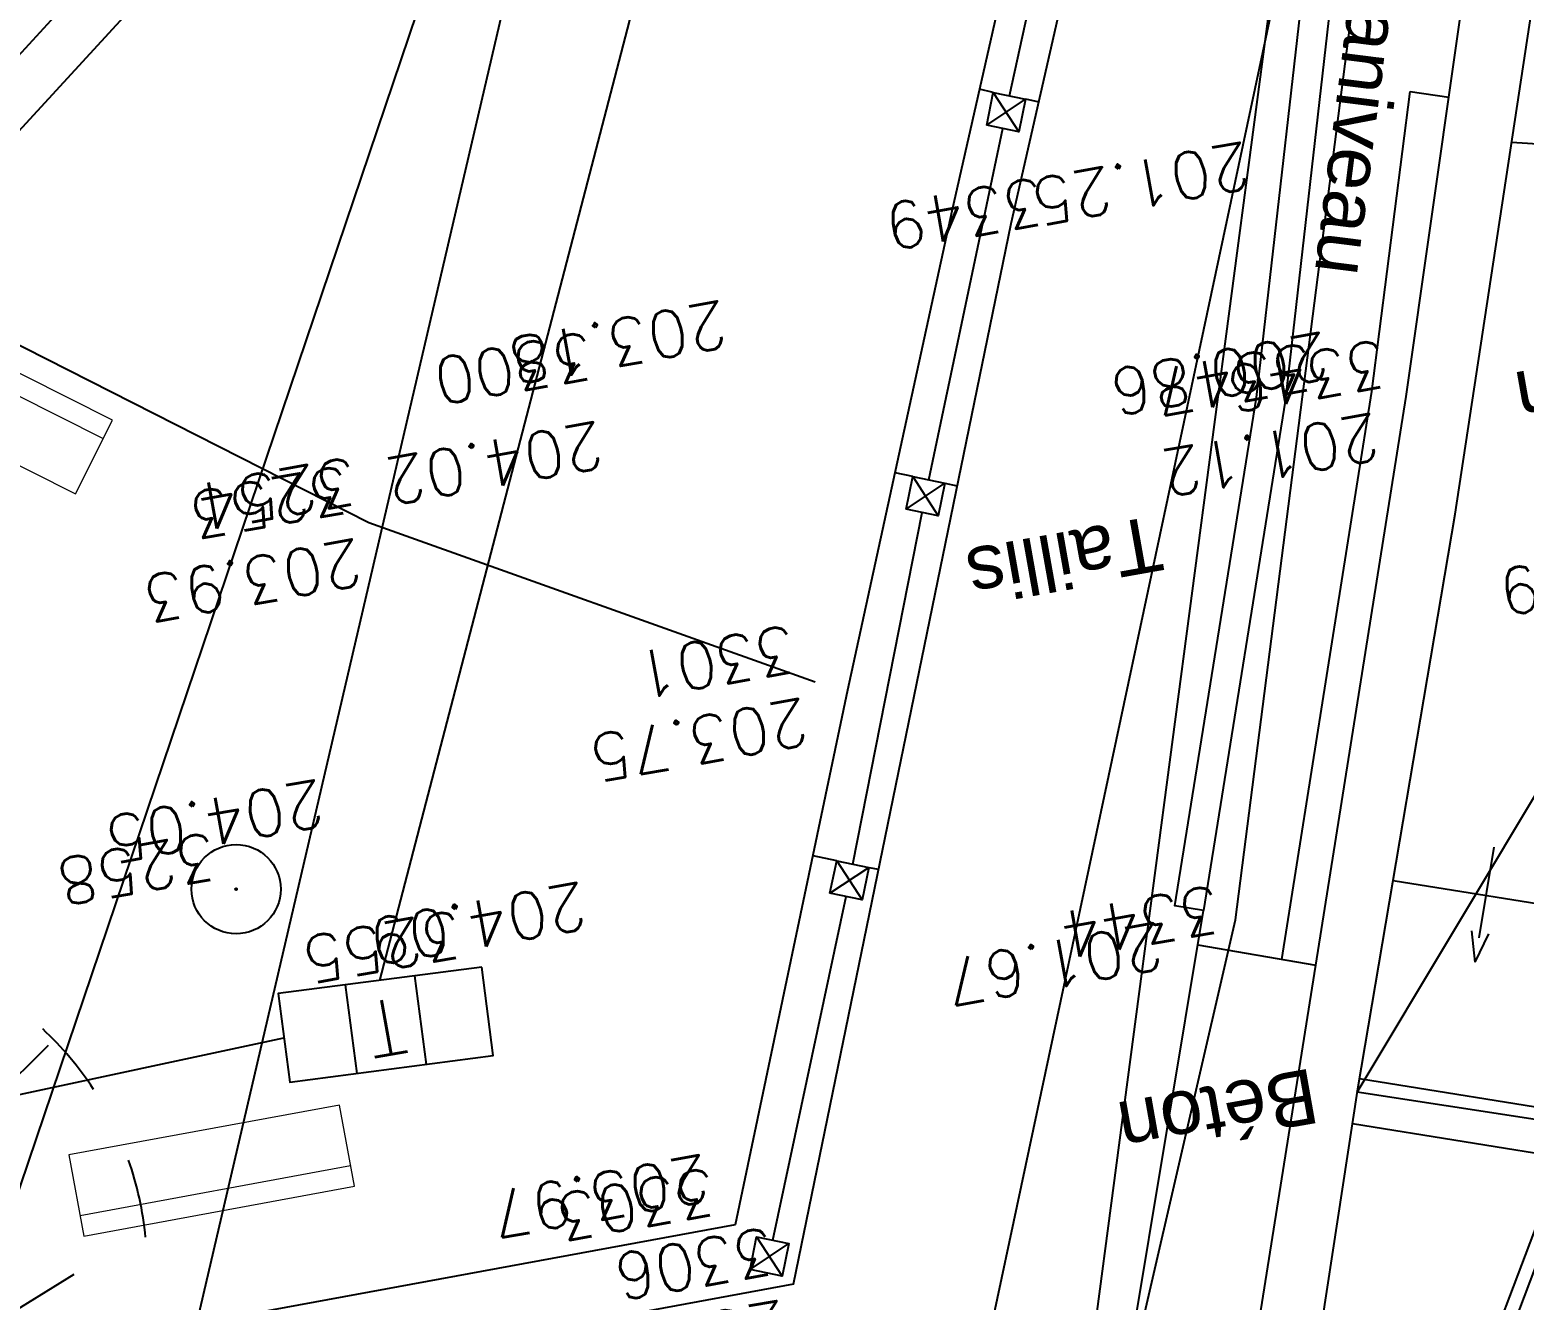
# Model space of a CAD drawing. Extents: x 0 to 613264, y -387505 to 675.
# Drawn here: x 461907 to 472791, y -271937 to -262688 of the extents above; entities that cross this region are included whole.
import ezdxf
from ezdxf.enums import TextEntityAlignment as Align
from ezdxf.lldxf.tags import DXFTag

# ---------------------------------------------------------------- set-up
doc = ezdxf.new("R2010")
doc.units = 0
for name, color, linetype in [('AEP_SSL', 252, 'Continuous'), ('CAB_SSL', 252, 'Continuous'), ('EDF_SSL', 252, 'Texte-Electricite'), ('Fond topo - AFF', 252, 'Continuous'), ('Fond topo - BAT_ANN', 252, 'Continuous'), ('Fond topo - BAT_TXT', 252, 'Continuous'), ('Fond topo - CLO_MUR', 252, 'Continuous'), ('Fond topo - PTT', 252, 'Continuous'), ('Fond topo - PTT_TXT', 252, 'Continuous'), ('Fond topo - SOL', 252, 'Continuous'), ('Fond topo - VEG', 252, 'Continuous'), ('Fond topo - VEG_TXT', 252, 'Continuous'), ('Fond topo - VOI_TXT', 252, 'Continuous'), ('Fond topo - Z_500', 252, 'Continuous'), ('GAZ_SSL', 252, 'Texte-GAZ'), ('prlm-VRD', 2, 'Continuous'), ('SA - EP-réso', 252, 'EP'), ('SA - EU-réso', 252, 'EU'), ('TELECOM_SSL', 252, 'Texte-Telecom')]:
    doc.layers.add(name, color=color, linetype=linetype)
for name, color, linetype, lineweight in [('Fond topo - MOB', 252, 'Continuous', 20), ('Fond topo - P', 252, 'Continuous', 50), ('Fond topo - VOI', 252, 'Continuous', 25)]:
    doc.layers.add(name, color=color, linetype=linetype, lineweight=lineweight)
for name, color, linetype, plot in [('Fond topo - N', 252, 'Continuous', False), ('Fond topo - NCACHE', 252, 'Continuous', False), ('Fond topo - ZCACHE', 252, 'Continuous', False)]:
    doc.layers.add(name, color=color, linetype=linetype, plot=plot)
doc.styles.add('2000_ARIAL', font='arial.ttf', dxfattribs={"height": 0.4})
doc.styles.add('Lignes', font='arial.ttf', dxfattribs={"height": 0.35})
doc.styles.add('LignesA', font='arial.ttf', dxfattribs={"height": 0.35})
doc.styles.add('SIMPLEX', font='simplex_.ttf', dxfattribs={"height": 1.25})
tags = doc.linetypes.add('EP', pattern='A,5,-0.25,["EP",Lignes,S=1,R=0,X=0,Y=-0.18],-1.25', length=6.5).pattern_tags.tags
tags[15:16] = [DXFTag(74, 4), DXFTag(75, 0), DXFTag(340, '0'), DXFTag(46, 0.0), DXFTag(50, 0.0), DXFTag(44, 0.0), DXFTag(45, 0.0)]
tags[4:5] = [DXFTag(74, 4), DXFTag(75, 0), DXFTag(340, '0'), DXFTag(46, 0.0), DXFTag(50, 0.0), DXFTag(44, 0.0), DXFTag(45, 0.0)]
tags = doc.linetypes.add('EU', pattern='A,5,-0.25,["EU",Lignes,S=1,R=0,X=0,Y=-0.18],-1.25', length=6.5).pattern_tags.tags
tags[15:16] = [DXFTag(74, 4), DXFTag(75, 0), DXFTag(340, '0'), DXFTag(46, 0.0), DXFTag(50, 0.0), DXFTag(44, 0.0), DXFTag(45, 0.0)]
tags[4:5] = [DXFTag(74, 4), DXFTag(75, 0), DXFTag(340, '0'), DXFTag(46, 0.0), DXFTag(50, 0.0), DXFTag(44, 0.0), DXFTag(45, 0.0)]
tags = doc.linetypes.add('L16', pattern=[0.375, 0.3, -0.075]).pattern_tags.tags
tags[6:7] = [DXFTag(74, 4), DXFTag(75, 0), DXFTag(340, '0'), DXFTag(46, 0.0), DXFTag(50, 0.0), DXFTag(44, 0.0), DXFTag(45, 0.0)]
tags[4:5] = [DXFTag(74, 4), DXFTag(75, 0), DXFTag(340, '0'), DXFTag(46, 0.0), DXFTag(50, 0.0), DXFTag(44, 0.0), DXFTag(45, 0.0)]
tags = doc.linetypes.add('Texte-BT', pattern='A,5,-0.25,["BT",Lignes,S=1,R=0,X=0,Y=-0.18],-1.25', length=6.5).pattern_tags.tags
tags[15:16] = [DXFTag(74, 4), DXFTag(75, 0), DXFTag(340, '0'), DXFTag(46, 0.0), DXFTag(50, 0.0), DXFTag(44, 0.0), DXFTag(45, 0.0)]
tags[4:5] = [DXFTag(74, 4), DXFTag(75, 0), DXFTag(340, '0'), DXFTag(46, 0.0), DXFTag(50, 0.0), DXFTag(44, 0.0), DXFTag(45, 0.0)]
tags = doc.linetypes.add('Texte-Electricite', pattern='A,5,-0.25,["ELEC",Lignes,S=1,R=0,X=0,Y=-0.18],-1.25', length=6.5).pattern_tags.tags
tags[15:16] = [DXFTag(74, 4), DXFTag(75, 0), DXFTag(340, '0'), DXFTag(46, 0.0), DXFTag(50, 0.0), DXFTag(44, 0.0), DXFTag(45, 0.0)]
tags[4:5] = [DXFTag(74, 4), DXFTag(75, 0), DXFTag(340, '0'), DXFTag(46, 0.0), DXFTag(50, 0.0), DXFTag(44, 0.0), DXFTag(45, 0.0)]
tags = doc.linetypes.add('Texte-GAZ', pattern='A,5,-0.25,["GAZ",Lignes,S=1,R=0,X=0,Y=-0.18],-1.25', length=6.5).pattern_tags.tags
tags[15:16] = [DXFTag(74, 4), DXFTag(75, 0), DXFTag(340, '0'), DXFTag(46, 0.0), DXFTag(50, 0.0), DXFTag(44, 0.0), DXFTag(45, 0.0)]
tags[4:5] = [DXFTag(74, 4), DXFTag(75, 0), DXFTag(340, '0'), DXFTag(46, 0.0), DXFTag(50, 0.0), DXFTag(44, 0.0), DXFTag(45, 0.0)]
tags = doc.linetypes.add('Texte-MT', pattern='A,5,-0.25,["MT",Lignes,S=1,R=0,X=0,Y=-0.18],-1.25', length=6.5).pattern_tags.tags
tags[15:16] = [DXFTag(74, 4), DXFTag(75, 0), DXFTag(340, '0'), DXFTag(46, 0.0), DXFTag(50, 0.0), DXFTag(44, 0.0), DXFTag(45, 0.0)]
tags[4:5] = [DXFTag(74, 4), DXFTag(75, 0), DXFTag(340, '0'), DXFTag(46, 0.0), DXFTag(50, 0.0), DXFTag(44, 0.0), DXFTag(45, 0.0)]
tags = doc.linetypes.add('Texte-Telecom', pattern='A,5,-0.25,["TEL",Lignes,S=1,R=0,X=0,Y=-0.18],-1.25', length=6.5).pattern_tags.tags
tags[15:16] = [DXFTag(74, 4), DXFTag(75, 0), DXFTag(340, '0'), DXFTag(46, 0.0), DXFTag(50, 0.0), DXFTag(44, 0.0), DXFTag(45, 0.0)]
tags[4:5] = [DXFTag(74, 4), DXFTag(75, 0), DXFTag(340, '0'), DXFTag(46, 0.0), DXFTag(50, 0.0), DXFTag(44, 0.0), DXFTag(45, 0.0)]
tags = doc.linetypes.add('Texte-TelecomA', pattern='A,5,-0.25,["TEL",LignesA,S=1,R=0,X=0,Y=-0.18],-1.25', length=6.5).pattern_tags.tags
tags[15:16] = [DXFTag(74, 4), DXFTag(75, 0), DXFTag(340, '0'), DXFTag(46, 0.0), DXFTag(50, 0.0), DXFTag(44, 0.0), DXFTag(45, 0.0)]
tags[4:5] = [DXFTag(74, 4), DXFTag(75, 0), DXFTag(340, '0'), DXFTag(46, 0.0), DXFTag(50, 0.0), DXFTag(44, 0.0), DXFTag(45, 0.0)]

# ---------------------------------------------------------------- blocks, each defined once
blk = doc.blocks.new('AFF05')
at = {"ltscale": 2}
for radius in [0.5, 0.01]:
    blk.add_circle((0, 0), radius, dxfattribs=at)
blk = doc.blocks.new('ESC01')
at = {"ltscale": 2}
for p, q in [((1.338104, 0), (0, 0)), ((1.257547, 0.126415), (1.7, 0)), ((1.257547, -0.126415), (1.7, 0))]:
    blk.add_line(p, q, dxfattribs=at)
blk = doc.blocks.new('MOB08')
at = {"ltscale": 2, "flags": 128}
blk.add_lwpolyline([(-0.5, -0.5), (0.5, -0.5), (0.5, 0.5), (-0.5, 0.5)], close=True, dxfattribs=at)
blk.add_lwpolyline([(-0.5, 0.25), (0.5, 0.25)], dxfattribs=at)
blk = doc.blocks.new('PTOPO')
at = {"layer": 'Fond topo - NCACHE', "style": 'SIMPLEX'}
blk.add_attdef('MAT', text='', height=0.34, dxfattribs=at).set_placement((0.1, -0.1), align=Align.TOP_LEFT)
at = {"layer": 'Fond topo - ZCACHE', "style": 'SIMPLEX'}
blk.add_attdef('ALT', (0.1, 0.1), '', height=0.34, dxfattribs=at)
blk = doc.blocks.new('PTT06')
at = {"ltscale": 2}
for p, q in [((-0.17, -0.5), (-0.17, 0.5)), ((0.17, -0.5), (0.17, 0.5))]:
    blk.add_line(p, q, dxfattribs=at)
at = {"ltscale": 2, "flags": 128}
blk.add_lwpolyline([(-0.5, -0.5), (0.5, -0.5), (0.5, 0.5), (-0.5, 0.5)], close=True, dxfattribs=at)
blk = doc.blocks.new('PTT99')
at = {"style": 'SIMPLEX'}
blk.add_text('T', height=0.4, dxfattribs=at).set_placement((0, 0), align=Align.MIDDLE_CENTER)
blk = doc.blocks.new('VEG12')
at = {"ltscale": 2}
for p, q in [((0.0182, 0.0574), (0.1004, 0.4729)), ((0.0575, 0.2534), (0.1455, 0.4147)), ((0.0379, 0.1585), (-0.0659, 0.3441)), ((-0.1588, 0.086), (-0.246, 0.2846)), ((0.0498, 0.0338), (0.3916, 0.2859)), ((0.1439, 0.1075), (0.23, 0.254)), ((0.2917, 0.2086), (0.3924, 0.2333)), ((-0.0523, 0.0298), (-0.3836, 0.2046)), ((-0.25, 0.1351), (-0.3756, 0.0911)), ((0.1229, -0.0299), (0.3172, 0.0554)), ((0.0576, -0.0177), (0.4119, -0.0841)), ((-0.0527, -0.0292), (-0.4124, -0.2566)), ((-0.0936, -0.0498), (-0.2956, -0.0465)), ((0.0183, -0.0574), (0.1076, -0.4128)), ((0.1841, -0.0476), (0.3231, -0.1928)), ((0.0226, -0.0796), (0.0016, -0.3618)), ((-0.1518, -0.0948), (-0.3, -0.3159)), ((0.0537, -0.1885), (0.1973, -0.3567))]:
    blk.add_line(p, q, dxfattribs=at)
for start, end in [(90, 103.8462), (62.3077, 76.1538), (117.6923, 131.5385), (34.6154, 48.4615), (145.3846, 159.2308), (6.9231, 20.7692), (173.0769, 186.9231), (339.2308, 353.0769), (200.7692, 214.6154), (311.5385, 325.3846), (228.4615, 242.3077), (283.8462, 297.6923), (256.1538, 270)]:
    blk.add_arc((0, 0), 0.497, start, end, dxfattribs=at)
blk = doc.blocks.new('A$C1F970F0F')
at = {"layer": 'AEP_SSL', "elevation": 0, "flags": 128}
blk.add_lwpolyline([(-10084.9, 5093.9), (-9750.8, 5135.6), (-3128.1, 6321.9), (-538.3, 6794.7), (-236.9, 9072.4), (154.1, 9291.3), (2068.2, 10286.5), (4929.1, 11795.6), (5831.9, 12343.5), (5644.5, 12887.9), (4850.8, 13701.3)], dxfattribs=at)
at = {"layer": 'CAB_SSL', "elevation": 0, "flags": 128}
blk.add_lwpolyline([(-10812.2, 5600.4), (-8720.3, 5090.7), (-5742.4, 5634.6), (-2733.2, 6173.9), (-522.8, 8575.3)], dxfattribs=at)
at = {"layer": 'EDF_SSL', "linetype": 'Texte-BT', "elevation": 0, "flags": 128}
blk.add_lwpolyline([(-10355.7, 43.8), (-10201.4, 1251.7), (-8720.3, 5090.7), (-8647.9, 5140.7), (-5813.5, 5655.5), (-5754.8, 5632.4), (-5714.2, 5669.5), (-2796.4, 6190), (-2733.2, 6173.9), (-2724.6, 6234.6), (-577, 8573.4), (-522.8, 8575.3), (1439.5, 9650), (1486.3, 9780.6), (3247.6, 10693.6), (3311.7, 10687), (3338.6, 10734), (5093.8, 11622.8), (5197.5, 11601.8)], dxfattribs=at)
at = {"layer": 'EDF_SSL', "linetype": 'Texte-MT', "elevation": 0, "flags": 128}
blk.add_lwpolyline([(-10605.2, -1087.2), (-9871, 5454.6), (-9813.1, 5614.5), (-9256.6, 5923.5), (-8799.1, 5646.6), (-8267.6, 5593.5), (-5762.1, 6081.9), (-4183.6, 6396.7), (-3539, 6692.7), (-2824.1, 6428.4), (-615.9, 6802.9), (-262.5, 8461.2), (-193.5, 8712.9), (139.2, 8893.7), (556, 9251.5), (1680.6, 9828.5)], dxfattribs=at)
at = {"layer": 'Fond topo - BAT_ANN', "linetype": 'L16', "ltscale": 2, "flags": 128}
blk.add_lwpolyline([(231.4, 7968.1), (122.3, 6942.8), (-340.9, 7013.7)], dxfattribs=at)
at = {"layer": 'Fond topo - BAT_ANN', "ltscale": 2, "flags": 128}
for points in [[(-340.9, 7013.7), (231.4, 7968.1)], [(-395.8, 7110.5), (-330.2, 7524), (-302.4, 7742.4)], [(-302.4, 7742.4), (-274.3, 7738.4)], [(125.4, 7683), (-228.5, 7705.2)], [(-314.8, 7168), (-172.1, 7145.1)], [(-457.1, 7121.1), (-371.2, 7106.2)]]:
    blk.add_lwpolyline(points, dxfattribs=at)
at = {"layer": 'Fond topo - CLO_MUR', "ltscale": 2, "flags": 128}
for points in [[(-751.6, 6874.1), (-593.1, 7646.3), (-529.5, 7925.8), (-404.7, 8537.1), (-329.3, 8890), (-352.5, 8967.4)], [(-711.9, 7306.8), (-636.1, 7655.6), (-572.5, 7935.1), (-447.8, 8546.1), (-378.6, 8872.7)], [(-284.2, 8485.9), (-350.5, 7894.6), (-393.5, 7516.9), (-453, 7146.1), (-473.7, 7149.4), (-414.3, 7519.7), (-371.4, 7897), (-304.9, 8489.5)], [(-381.3, 6749.7), (-340.2, 7017.8), (-269.7, 7434.6), (-198.1, 7904.3)], [(-381.3, 6749.7), (-382.3, 6743.3), (-428.1, 6747.8), (-371.2, 7106.2), (-305.4, 7520.3), (-251, 7901.9)], [(-606, 7741.7), (-616, 7744)], [(-606, 7741.7), (-587.5, 7713.1)], [(-610.8, 7717.9), (-582.6, 7736.9)], [(-582.5, 7737.1), (-572.9, 7734.9)], [(-664.6, 7462), (-677.5, 7464.8)], [(-669.5, 7438.2), (-641.3, 7457.2)], [(-664.6, 7462), (-646.1, 7433.4)], [(-641.3, 7457.2), (-632.3, 7455.4)], [(-793.8, 6917.4), (-711.9, 7306.8)], [(-720.1, 7182.3), (-737.3, 7185.9)], [(-725, 7158.6), (-696.7, 7177.5)], [(-720.1, 7182.3), (-701.6, 7153.8)], [(-696.7, 7177.5), (-689.6, 7176.1)], [(-176.3, 6997.2), (-339.3, 7023.4)], [(-181.7, 6964.6), (-344.4, 6990.8)], [(-191.7, 6966.3), (-274.4, 6747.8), (-379, 6764.4)], [(-181.7, 6964.6), (-267.9, 6736.7), (-380.5, 6754.5)], [(-751.6, 6874.1), (-1878.9, 6666), (-1888.1, 6716.2), (-793.8, 6917.4)], [(-783.2, 6884.7), (-755, 6903.6)], [(-778.4, 6908.4), (-759.9, 6879.9)]]:
    blk.add_lwpolyline(points, dxfattribs=at)
at = {"layer": 'Fond topo - CLO_MUR', "linetype": 'L16', "ltscale": 2, "flags": 128}
for points in [[(-594.3, 7739.3), (-537, 8000.9)], [(-653, 7459.6), (-599.1, 7715.5)], [(-708.4, 7179.9), (-657.8, 7435.8)], [(-766.7, 6906), (-713.3, 7156.2)]]:
    blk.add_lwpolyline(points, dxfattribs=at)
at = {"layer": 'Fond topo - CLO_MUR', "ltscale": 2, "flags": 128}
for points in [[(-610.8, 7717.9), (-606, 7741.7), (-582.6, 7736.9), (-587.5, 7713.1)], [(-669.5, 7438.2), (-664.6, 7462), (-641.3, 7457.2), (-646.1, 7433.4)], [(-725, 7158.6), (-720.1, 7182.3), (-696.7, 7177.5), (-701.6, 7153.8)], [(-783.2, 6884.7), (-778.4, 6908.4), (-755, 6903.6), (-759.9, 6879.9)]]:
    blk.add_lwpolyline(points, close=True, dxfattribs=at)
at = {"layer": 'Fond topo - SOL', "linetype": 'L16', "ltscale": 2, "flags": 128}
blk.add_lwpolyline([(-425.2, 6766), (-501.3, 6778.1), (-492.6, 6825.4), (-505.8, 6827.6), (-453, 7146.1)], dxfattribs=at)
at = {"layer": 'Fond topo - VOI', "ltscale": 2, "flags": 128}
blk.add_lwpolyline([(-1765, 7785.9), (-1060.9, 7428.6), (-735.8, 7312.5)], dxfattribs=at)
at = {"layer": 'GAZ_SSL', "linetype": 'Texte-GAZ', "elevation": 0, "flags": 128}
blk.add_lwpolyline([(-10544.3, 4849.5), (-2844.4, 6215.2), (-619.1, 6565.4), (-558.7, 6580.8), (-429.5, 7139.2), (-208.1, 8868.9), (360.7, 9157.9), (425, 9327.6), (4535.2, 11485.1), (4713.3, 11477.5), (5559.7, 11914.2), (6091.2, 12178.6), (6293, 12126.4), (6627.3, 11179.9), (7472.8, 9124.5), (7947.1, 9062.5), (8070.8, 8793.5), (8796.8, 9110.1), (9553.6, 9252.3)], dxfattribs=at)
at = {"layer": 'SA - EP-réso', "ltscale": 0.75, "elevation": 0, "flags": 128}
blk.add_lwpolyline([(-1534.4, 6296.6), (-835.2, 8363.8)], dxfattribs=at)
at = {"layer": 'SA - EU-réso', "ltscale": 0.75, "elevation": 0, "flags": 128}
blk.add_lwpolyline([(-1305.1, 6335.5), (-832.5, 8362.9)], dxfattribs=at)
at = {"layer": 'TELECOM_SSL', "linetype": 'Texte-TelecomA', "elevation": 0, "flags": 128}
for points in [[(-1052.8, 7095.2), (-673.6, 8551.6)], [(-10749.2, 5816), (-5732.1, 6068.9), (-1122.8, 7053.3)]]:
    blk.add_lwpolyline(points, dxfattribs=at)
at = {"layer": 'Fond topo - AFF', "ltscale": 2, "xscale": 65, "yscale": 65, "zscale": 99.99999999999997, "rotation": 207.8417380991697}
blk.add_blockref('AFF05', (-1157.6, 7161.6), dxfattribs=at)
at = {"layer": 'Fond topo - BAT_ANN', "ltscale": 2, "xscale": 49.99999999999996, "yscale": 49.99999999999996, "zscale": 99.99999999999997, "rotation": 260.4308152114357}
blk.add_blockref('ESC01', (-241.1, 7192.2), dxfattribs=at)
at = {"layer": 'Fond topo - MOB', "ltscale": 2, "yscale": 59.99999999999999, "zscale": 99.99999999999997}
for p, xscale, rotation in [((-1341.3, 7516.6), 179.3955888794162, 333.3329158126508), ((-1175.4, 6956.7), 200.3590430293469, 190.4370660544445)]:
    blk.add_blockref('MOB08', p, dxfattribs=dict(at, xscale=xscale, rotation=rotation))
at = {"layer": 'Fond topo - P', "ltscale": 2}
ref = blk.add_blockref('PTOPO', (-554.9, 7638.5), dxfattribs=dict(at, xscale=99.99999999999994, yscale=99.99999999999994, zscale=99.99999999999994, rotation=190.0656205306617))
ref.add_attrib('MAT', '3349', dxfattribs={"layer": 'Fond topo - N', "color": 0, "ltscale": 2, "height": 34, "rotation": 190.0656, "style": 'SIMPLEX'}).set_placement((-566.5, 7646.6), align=Align.TOP_LEFT)
ref.add_attrib('ALT', '201.25', (-422.2, 7705.9), dxfattribs={"layer": 'Fond topo - Z_500', "color": 0, "ltscale": 2, "height": 34, "rotation": 190.0656, "style": 'SIMPLEX'})
ref = blk.add_blockref('PTOPO', (-883.2, 7526.1), dxfattribs=dict(at, xscale=99.99999999999994, yscale=99.99999999999994, zscale=99.99999999999994, rotation=190.0656205306617))
ref.add_attrib('MAT', '3300', dxfattribs={"layer": 'Fond topo - N', "color": 0, "ltscale": 2, "height": 34, "rotation": 190.0656, "style": 'SIMPLEX'}).set_placement((-894.8, 7534.2), align=Align.TOP_LEFT)
ref.add_attrib('ALT', '203.18', (-803.1, 7590.3), dxfattribs={"layer": 'Fond topo - Z_500', "color": 0, "ltscale": 2, "height": 34, "rotation": 190.0656, "style": 'SIMPLEX'})
ref = blk.add_blockref('PTOPO', (-358.8, 7518), dxfattribs=dict(at, xscale=99.99999999999994, yscale=99.99999999999994, zscale=99.99999999999994, rotation=190.0656205306617))
ref.add_attrib('MAT', '3347', dxfattribs={"layer": 'Fond topo - N', "color": 0, "ltscale": 2, "height": 34, "rotation": 190.0656, "style": 'SIMPLEX'}).set_placement((-370.4, 7526.1), align=Align.TOP_LEFT)
ref.add_attrib('ALT', '200.86', (-364.8, 7567.4), dxfattribs={"layer": 'Fond topo - Z_500', "color": 0, "ltscale": 2, "height": 34, "rotation": 190.0656, "style": 'SIMPLEX'})
ref = blk.add_blockref('PTOPO', (-305.4, 7520.3), dxfattribs=dict(at, xscale=99.99999999999994, yscale=99.99999999999994, zscale=99.99999999999994, rotation=190.0656205306617))
ref.add_attrib('MAT', '3346', dxfattribs={"layer": 'Fond topo - N', "color": 0, "ltscale": 2, "height": 34, "rotation": 190.0656, "style": 'SIMPLEX'}).set_placement((-317, 7528.4), align=Align.TOP_LEFT)
ref.add_attrib('ALT', '201.12', (-328, 7508.4), dxfattribs={"layer": 'Fond topo - Z_500', "color": 0, "ltscale": 2, "height": 34, "rotation": 190.0656, "style": 'SIMPLEX'})
ref = blk.add_blockref('PTOPO', (-1055.3, 7434.8), dxfattribs=dict(at, xscale=99.99999999999994, yscale=99.99999999999994, zscale=99.99999999999994, rotation=190.0656205306617))
ref.add_attrib('MAT', '3254', dxfattribs={"layer": 'Fond topo - N', "color": 0, "ltscale": 2, "height": 34, "rotation": 190.0656, "style": 'SIMPLEX'}).set_placement((-1066.9, 7442.9), align=Align.TOP_LEFT)
ref.add_attrib('ALT', '204.02', (-893.2, 7502.4), dxfattribs={"layer": 'Fond topo - Z_500', "color": 0, "ltscale": 2, "height": 34, "rotation": 190.0656, "style": 'SIMPLEX'})
ref = blk.add_blockref('PTOPO', (-1060.9, 7428.6), dxfattribs=dict(at, xscale=99.99999999999994, yscale=99.99999999999994, zscale=99.99999999999994, rotation=190.0656205306617))
ref.add_attrib('MAT', '3253', dxfattribs={"layer": 'Fond topo - N', "color": 0, "ltscale": 2, "height": 34, "rotation": 190.0656, "style": 'SIMPLEX'}).set_placement((-1072.5, 7436.7), align=Align.TOP_LEFT)
ref.add_attrib('ALT', '203.93', (-1069, 7417), dxfattribs={"layer": 'Fond topo - Z_500', "color": 0, "ltscale": 2, "height": 34, "rotation": 190.0656, "style": 'SIMPLEX'})
ref = blk.add_blockref('PTOPO', (-74.1, 7433.2), dxfattribs=dict(at, xscale=99.99999999999994, yscale=99.99999999999994, zscale=99.99999999999994, rotation=190.0656205306617))
ref.add_attrib('MAT', '4170', dxfattribs={"layer": 'Fond topo - N', "color": 0, "ltscale": 2, "height": 34, "rotation": 190.0656, "style": 'SIMPLEX'}).set_placement((-85.7, 7441.3), align=Align.TOP_LEFT)
ref.add_attrib('ALT', '200.19', (-82.2, 7421.6), dxfattribs={"layer": 'Fond topo - Z_500', "color": 0, "ltscale": 2, "height": 34, "rotation": 190.0656, "style": 'SIMPLEX'})
ref = blk.add_blockref('PTOPO', (-735.8, 7312.5), dxfattribs=dict(at, xscale=99.99999999999994, yscale=99.99999999999994, zscale=99.99999999999994, rotation=190.0656205306617))
ref.add_attrib('MAT', '3301', dxfattribs={"layer": 'Fond topo - N', "color": 0, "ltscale": 2, "height": 34, "rotation": 190.0656, "style": 'SIMPLEX'}).set_placement((-747.4, 7320.6), align=Align.TOP_LEFT)
ref.add_attrib('ALT', '203.75', (-743.9, 7300.9), dxfattribs={"layer": 'Fond topo - Z_500', "color": 0, "ltscale": 2, "height": 34, "rotation": 190.0656, "style": 'SIMPLEX'})
ref = blk.add_blockref('PTOPO', (-1157.6, 7161.6), dxfattribs=dict(at, xscale=99.99999999999994, yscale=99.99999999999994, zscale=99.99999999999994, rotation=190.0656205306617))
ref.add_attrib('MAT', '3258', dxfattribs={"layer": 'Fond topo - N', "color": 0, "ltscale": 2, "height": 34, "rotation": 190.0656, "style": 'SIMPLEX'}).set_placement((-1169.2, 7169.7), align=Align.TOP_LEFT)
ref.add_attrib('ALT', '204.05', (-1096.7, 7241.6), dxfattribs={"layer": 'Fond topo - Z_500', "color": 0, "ltscale": 2, "height": 34, "rotation": 190.0656, "style": 'SIMPLEX'})
ref = blk.add_blockref('PTOPO', (-978.7, 7104.9), dxfattribs=dict(at, xscale=99.99999999999994, yscale=99.99999999999994, zscale=99.99999999999994, rotation=190.0656205306617))
ref.add_attrib('MAT', '3255', dxfattribs={"layer": 'Fond topo - N', "color": 0, "ltscale": 2, "height": 34, "rotation": 190.0656, "style": 'SIMPLEX'}).set_placement((-990.3, 7113), align=Align.TOP_LEFT)
ref.add_attrib('ALT', '204.09', (-905.4, 7166.9), dxfattribs={"layer": 'Fond topo - Z_500', "color": 0, "ltscale": 2, "height": 34, "rotation": 190.0656, "style": 'SIMPLEX'})
ref = blk.add_blockref('PTOPO', (-426.7, 7123.1), dxfattribs=dict(at, xscale=99.99999999999994, yscale=99.99999999999994, zscale=99.99999999999994, rotation=190.0656205306617))
ref.add_attrib('MAT', '3344', dxfattribs={"layer": 'Fond topo - N', "color": 0, "ltscale": 2, "height": 34, "rotation": 190.0656, "style": 'SIMPLEX'}).set_placement((-438.2, 7131.2), align=Align.TOP_LEFT)
ref.add_attrib('ALT', '201.67', (-485.5, 7137.6), dxfattribs={"layer": 'Fond topo - Z_500', "color": 0, "ltscale": 2, "height": 34, "rotation": 190.0656, "style": 'SIMPLEX'})
ref = blk.add_blockref('PTOPO', (-793.8, 6917.4), dxfattribs=dict(at, xscale=99.99999999999994, yscale=99.99999999999994, zscale=99.99999999999994, rotation=190.0656205306617))
ref.add_attrib('MAT', '3303', dxfattribs={"layer": 'Fond topo - N', "color": 0, "ltscale": 2, "height": 34, "rotation": 190.0656, "style": 'SIMPLEX'}).set_placement((-805.4, 6925.5), align=Align.TOP_LEFT)
ref.add_attrib('ALT', '203.97', (-816.3, 6968.6), dxfattribs={"layer": 'Fond topo - Z_500', "color": 0, "ltscale": 2, "height": 34, "rotation": 190.0656, "style": 'SIMPLEX'})
ref = blk.add_blockref('PTOPO', (-751.6, 6874.1), dxfattribs=dict(at, xscale=99.99999999999994, yscale=99.99999999999994, zscale=99.99999999999994, rotation=190.0656205306617))
ref.add_attrib('MAT', '3306', dxfattribs={"layer": 'Fond topo - N', "color": 0, "ltscale": 2, "height": 34, "rotation": 190.0656, "style": 'SIMPLEX'}).set_placement((-763.2, 6882.2), align=Align.TOP_LEFT)
ref.add_attrib('ALT', '202.77', (-759.7, 6862.5), dxfattribs={"layer": 'Fond topo - Z_500', "color": 0, "ltscale": 2, "height": 34, "rotation": 190.0656, "style": 'SIMPLEX'})
at = {"layer": 'Fond topo - PTT', "ltscale": 2, "xscale": 149.5877584032302, "yscale": 65, "zscale": 99.99999999999997, "rotation": 187.4420177969194}
blk.add_blockref('PTT06', (-1048.6, 7063), dxfattribs=at)
at = {"layer": 'Fond topo - PTT_TXT', "ltscale": 2, "xscale": 99.99999999999999, "yscale": 99.99999999999999, "zscale": 99.99999999999999, "rotation": 190.0656205306816}
blk.add_blockref('PTT99', (-1048.1, 7061.1), dxfattribs=at)
at = {"layer": 'Fond topo - VEG', "ltscale": 2, "xscale": 479.9999999999998, "yscale": 479.9999999999998, "zscale": 99.99999999999997, "rotation": 192.432705982593}
blk.add_blockref('VEG12', (-1461, 6885.2), dxfattribs=at)
at = {"layer": 'Fond topo - BAT_TXT', "style": '2000_ARIAL'}
blk.add_text('caniveau', height=40, rotation=262.814, dxfattribs=at).set_placement((-343.9, 7832.9))
at = {"layer": 'Fond topo - VEG_TXT', "style": '2000_ARIAL'}
blk.add_text('Taillis', height=40, rotation=190.0656, dxfattribs=at).set_placement((-487.3, 7433.7))
at = {"layer": 'Fond topo - VOI_TXT', "style": '2000_ARIAL'}
for p in [(-84.5, 7563), (-373.9, 7031.4)]:
    blk.add_text('Béton', height=40, rotation=190.0656, dxfattribs=at).set_placement(p)

msp = doc.modelspace()

# ---------------------------------------------------------------- block references
at = {"layer": 'prlm-VRD', "xscale": 9.999999999999998, "yscale": 9.999999999999998, "zscale": 9.999999999999998}
msp.add_blockref('A$C1F970F0F', (474984.9, -340561.1, 0), dxfattribs=at)

doc.saveas('drawing.dxf')
